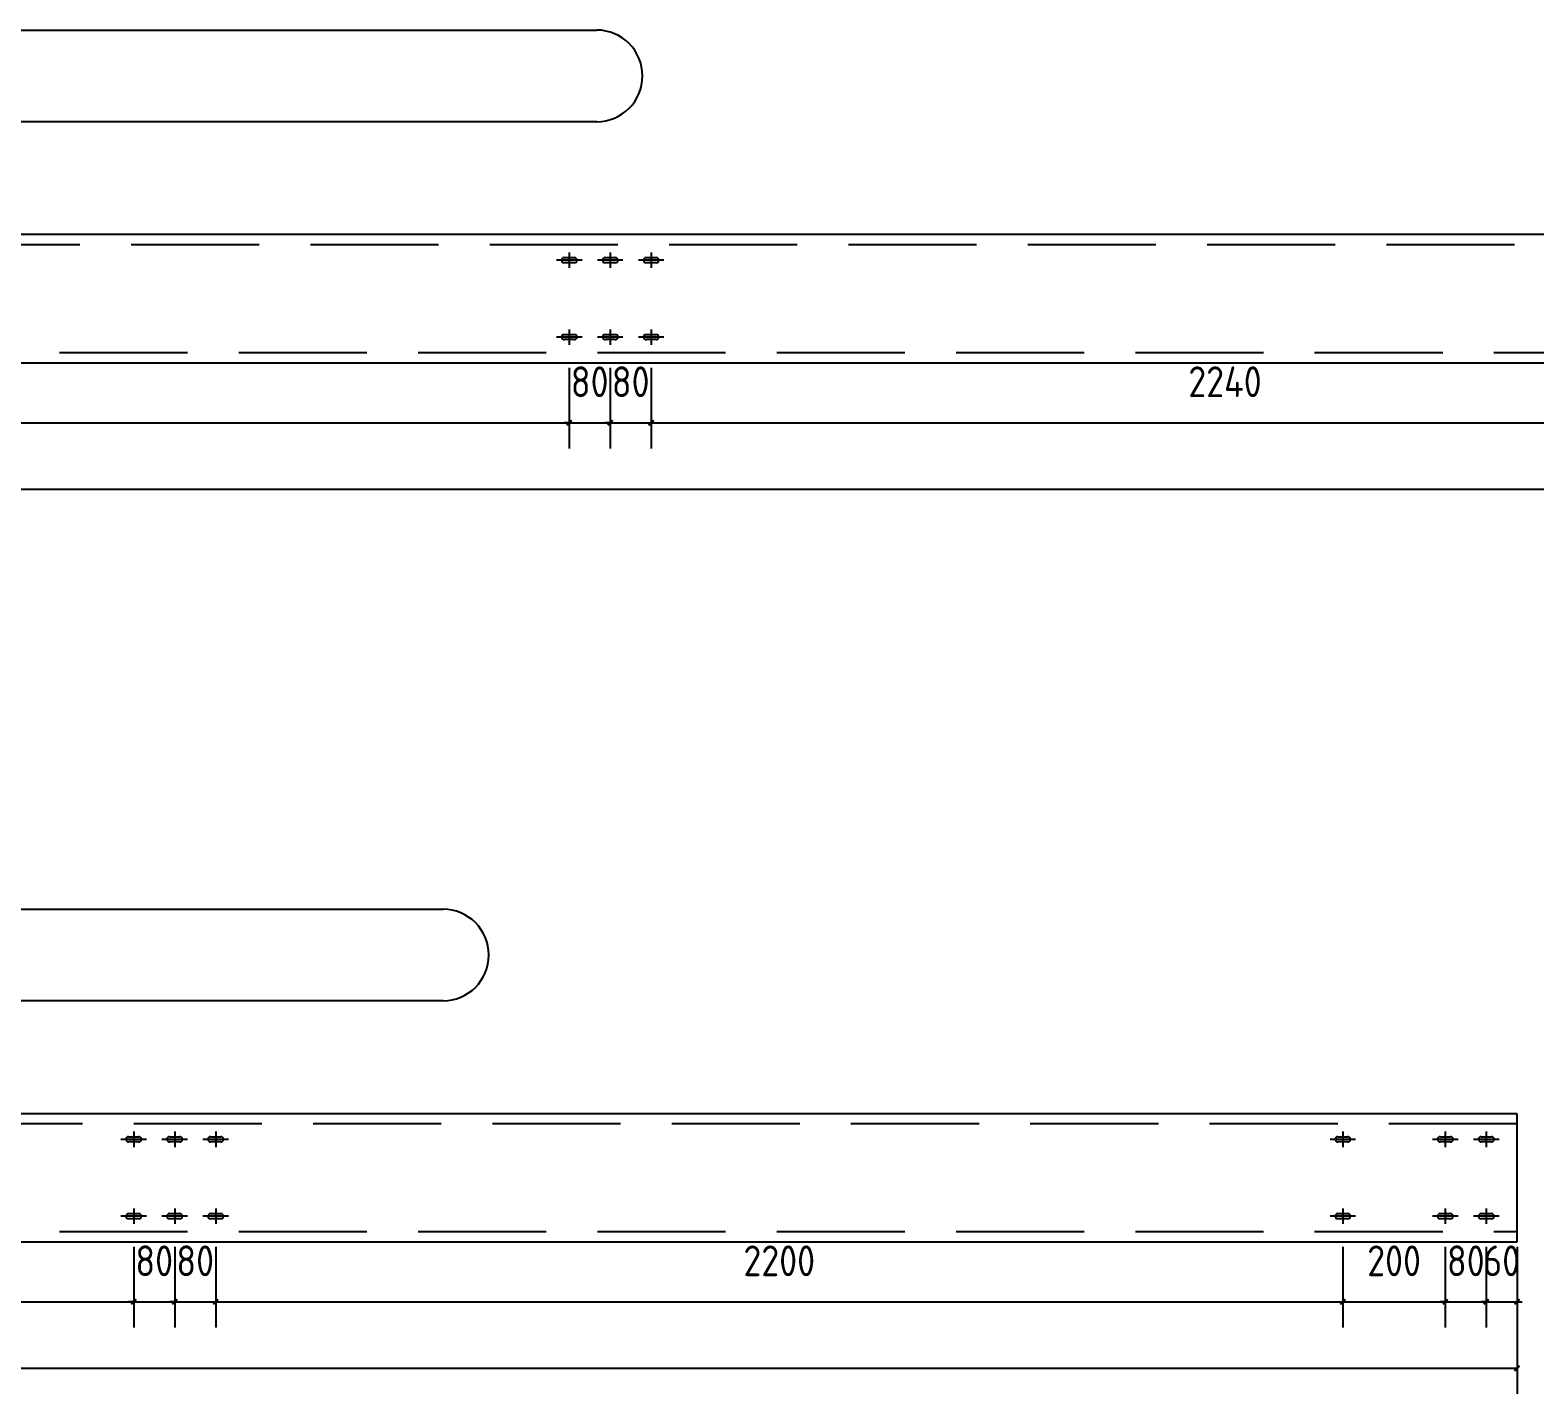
# Model space of a CAD drawing. Extents: x 533809 to 747315, y -17138 to 180511.
# Drawn here: x 689982 to 692919, y 49633 to 52295 of the extents above; entities that cross this region are included whole.
import ezdxf

# ---------------------------------------------------------------- set-up
doc = ezdxf.new("R2010")
doc.units = 0
doc.header["$LTSCALE"] = 1000
doc.header["$MEASUREMENT"] = 0
doc.linetypes.add('DASH', pattern=[0.35, 0.25, -0.1])
doc.layers.add('AXIS', color=3, linetype='Continuous')
doc.styles.get("Standard").update_dxf_attribs({"font": 'gbenor.shx', "bigfont": 'gbcbig.shx'})
doc.dimstyles.get("Standard").update_dxf_attribs({"dimscale": 100, "dimtxt": 3.5, "dimasz": 1, "dimexe": 2.5, "dimexo": 3, "dimgap": 1.5, "dimtad": 1, "dimdec": 0, "dimzin": 0, "dimdsep": 46, "dimtxsty": 'Standard', "dimblk": 'ARCHTICK', "dimcen": 0.09, "dimadec": 0, "dimazin": 0, "dimtfac": 1, "dimtdec": 0, "dimtix": 1, "dimtmove": 2, "dimatfit": 3, "dimfxl": 1, "dimtolj": 1, "dimtzin": 0, "dimarcsym": 0})

# ---------------------------------------------------------------- blocks, each defined once
blk = doc.blocks.new('_ArchTick')
at = {"color": 0, "linetype": 'ByBlock', "const_width": 0.4}
blk.add_lwpolyline([(-0.5, -0.5), (0.5, 0.5)], dxfattribs=at)
blk = doc.blocks.new('*D2711')
at = {"layer": 'AXIS', "color": 3, "lineweight": -2}
for p, q in [((685839.3, 51635.8), (685839.3, 51348.9)), ((693929.3, 51635.8), (693929.3, 51348.9)), ((685839.3, 51398.9), (693929.3, 51398.9))]:
    blk.add_line(p, q, dxfattribs=at)
at = {"layer": 'Defpoints', "color": 0}
for p in [(685839.3, 51645.8), (693929.3, 51645.8), (693929.3, 51398.9)]:
    blk.add_point(p, dxfattribs=at)
at = {"layer": 'AXIS', "color": 3, "lineweight": -2, "xscale": 10, "yscale": 10, "zscale": 10, "rotation": 180}
blk.add_blockref('_ArchTick', (685839.3, 51398.9), dxfattribs=at)
at = {"layer": 'AXIS', "color": 3, "lineweight": -2, "xscale": 10, "yscale": 10, "zscale": 10}
blk.add_blockref('_ArchTick', (693929.3, 51398.9), dxfattribs=at)
at = {"layer": 'AXIS', "color": 0, "insert": (689884.3, 51478.9), "char_height": 60, "attachment_point": 5}
blk.add_mtext('\\A1;8090', dxfattribs=at)
blk = doc.blocks.new('*D2717')
at = {"layer": 'AXIS', "color": 3, "lineweight": -2}
for p, q in [((688734.3, 51635.8), (688734.3, 51478.6)), ((691034.3, 51635.8), (691034.3, 51478.6)), ((688734.3, 51528.6), (691034.3, 51528.6))]:
    blk.add_line(p, q, dxfattribs=at)
at = {"layer": 'Defpoints', "color": 0}
for p in [(688734.3, 51645.8), (691034.3, 51645.8), (691034.3, 51528.6)]:
    blk.add_point(p, dxfattribs=at)
at = {"layer": 'AXIS', "color": 3, "lineweight": -2, "xscale": 10, "yscale": 10, "zscale": 10, "rotation": 180}
blk.add_blockref('_ArchTick', (688734.3, 51528.6), dxfattribs=at)
at = {"layer": 'AXIS', "color": 3, "lineweight": -2, "xscale": 10, "yscale": 10, "zscale": 10}
blk.add_blockref('_ArchTick', (691034.3, 51528.6), dxfattribs=at)
at = {"layer": 'AXIS', "color": 0, "insert": (689884.3, 51608.6), "char_height": 60, "attachment_point": 5}
blk.add_mtext('\\A1;2300', dxfattribs=at)
blk = doc.blocks.new('*D2718')
at = {"layer": 'AXIS', "color": 3, "lineweight": -2}
for p, q in [((691034.3, 51635.8), (691034.3, 51478.6)), ((691114.3, 51635.8), (691114.3, 51478.6)), ((691034.3, 51528.6), (691024.3, 51528.6)), ((691034.3, 51528.6), (691114.3, 51528.6)), ((691114.3, 51528.6), (691124.3, 51528.6))]:
    blk.add_line(p, q, dxfattribs=at)
at = {"layer": 'Defpoints', "color": 0}
for p in [(691034.3, 51645.8), (691114.3, 51645.8), (691114.3, 51528.6)]:
    blk.add_point(p, dxfattribs=at)
at = {"layer": 'AXIS', "color": 3, "lineweight": -2, "xscale": 10, "yscale": 10, "zscale": 10}
blk.add_blockref('_ArchTick', (691034.3, 51528.6), dxfattribs=at)
at = {"layer": 'AXIS', "color": 3, "lineweight": -2, "xscale": 10, "yscale": 10, "zscale": 10, "rotation": 180}
blk.add_blockref('_ArchTick', (691114.3, 51528.6), dxfattribs=at)
at = {"layer": 'AXIS', "color": 0, "insert": (691074.3, 51608.6), "char_height": 60, "attachment_point": 5}
blk.add_mtext('\\A1;80', dxfattribs=at)
blk = doc.blocks.new('*D2719')
at = {"layer": 'AXIS', "color": 3, "lineweight": -2}
for p, q in [((691114.3, 51635.8), (691114.3, 51478.6)), ((691194.3, 51635.8), (691194.3, 51478.6)), ((691114.3, 51528.6), (691104.3, 51528.6)), ((691114.3, 51528.6), (691194.3, 51528.6)), ((691194.3, 51528.6), (691204.3, 51528.6))]:
    blk.add_line(p, q, dxfattribs=at)
at = {"layer": 'Defpoints', "color": 0}
for p in [(691114.3, 51645.8), (691194.3, 51645.8), (691194.3, 51528.6)]:
    blk.add_point(p, dxfattribs=at)
at = {"layer": 'AXIS', "color": 3, "lineweight": -2, "xscale": 10, "yscale": 10, "zscale": 10}
blk.add_blockref('_ArchTick', (691114.3, 51528.6), dxfattribs=at)
at = {"layer": 'AXIS', "color": 3, "lineweight": -2, "xscale": 10, "yscale": 10, "zscale": 10, "rotation": 180}
blk.add_blockref('_ArchTick', (691194.3, 51528.6), dxfattribs=at)
at = {"layer": 'AXIS', "color": 0, "insert": (691154.3, 51608.6), "char_height": 60, "attachment_point": 5}
blk.add_mtext('\\A1;80', dxfattribs=at)
blk = doc.blocks.new('*D2720')
at = {"layer": 'AXIS', "color": 3, "lineweight": -2}
for p, q in [((691194.3, 51635.8), (691194.3, 51478.6)), ((693434.3, 51635.8), (693434.3, 51478.6)), ((691194.3, 51528.6), (693434.3, 51528.6))]:
    blk.add_line(p, q, dxfattribs=at)
at = {"layer": 'Defpoints', "color": 0}
for p in [(691194.3, 51645.8), (693434.3, 51645.8), (693434.3, 51528.6)]:
    blk.add_point(p, dxfattribs=at)
at = {"layer": 'AXIS', "color": 3, "lineweight": -2, "xscale": 10, "yscale": 10, "zscale": 10, "rotation": 180}
blk.add_blockref('_ArchTick', (691194.3, 51528.6), dxfattribs=at)
at = {"layer": 'AXIS', "color": 3, "lineweight": -2, "xscale": 10, "yscale": 10, "zscale": 10}
blk.add_blockref('_ArchTick', (693434.3, 51528.6), dxfattribs=at)
at = {"layer": 'AXIS', "color": 0, "insert": (692314.3, 51608.6), "char_height": 60, "attachment_point": 5}
blk.add_mtext('\\A1;2240', dxfattribs=at)
blk = doc.blocks.new('*D2728')
at = {"layer": 'AXIS', "color": 3, "lineweight": -2}
for p, q in [((685839.3, 49920), (685839.3, 49633.2)), ((692884.3, 49920), (692884.3, 49633.2)), ((685839.3, 49683.2), (692884.3, 49683.2))]:
    blk.add_line(p, q, dxfattribs=at)
at = {"layer": 'Defpoints', "color": 0}
for p in [(685839.3, 49930), (692884.3, 49930), (692884.3, 49683.2)]:
    blk.add_point(p, dxfattribs=at)
at = {"layer": 'AXIS', "color": 3, "lineweight": -2, "xscale": 10, "yscale": 10, "zscale": 10, "rotation": 180}
blk.add_blockref('_ArchTick', (685839.3, 49683.2), dxfattribs=at)
at = {"layer": 'AXIS', "color": 3, "lineweight": -2, "xscale": 10, "yscale": 10, "zscale": 10}
blk.add_blockref('_ArchTick', (692884.3, 49683.2), dxfattribs=at)
at = {"layer": 'AXIS', "color": 0, "insert": (689361.8, 49763.2), "char_height": 60, "attachment_point": 5}
blk.add_mtext('\\A1;7045', dxfattribs=at)
blk = doc.blocks.new('*D2734')
at = {"layer": 'AXIS', "color": 3, "lineweight": -2}
for p, q in [((688434.3, 49920), (688434.3, 49762.9)), ((690184.3, 49920), (690184.3, 49762.9)), ((688434.3, 49812.9), (690184.3, 49812.9))]:
    blk.add_line(p, q, dxfattribs=at)
at = {"layer": 'Defpoints', "color": 0}
for p in [(688434.3, 49930), (690184.3, 49930), (690184.3, 49812.9)]:
    blk.add_point(p, dxfattribs=at)
at = {"layer": 'AXIS', "color": 3, "lineweight": -2, "xscale": 10, "yscale": 10, "zscale": 10, "rotation": 180}
blk.add_blockref('_ArchTick', (688434.3, 49812.9), dxfattribs=at)
at = {"layer": 'AXIS', "color": 3, "lineweight": -2, "xscale": 10, "yscale": 10, "zscale": 10}
blk.add_blockref('_ArchTick', (690184.3, 49812.9), dxfattribs=at)
at = {"layer": 'AXIS', "color": 0, "insert": (689309.3, 49892.9), "char_height": 60, "attachment_point": 5}
blk.add_mtext('\\A1;1750', dxfattribs=at)
blk = doc.blocks.new('*D2735')
at = {"layer": 'AXIS', "color": 3, "lineweight": -2}
for p, q in [((690184.3, 49920), (690184.3, 49762.9)), ((690264.3, 49920), (690264.3, 49762.9)), ((690184.3, 49812.9), (690174.3, 49812.9)), ((690184.3, 49812.9), (690264.3, 49812.9)), ((690264.3, 49812.9), (690274.3, 49812.9))]:
    blk.add_line(p, q, dxfattribs=at)
at = {"layer": 'Defpoints', "color": 0}
for p in [(690184.3, 49930), (690264.3, 49930), (690264.3, 49812.9)]:
    blk.add_point(p, dxfattribs=at)
at = {"layer": 'AXIS', "color": 3, "lineweight": -2, "xscale": 10, "yscale": 10, "zscale": 10}
blk.add_blockref('_ArchTick', (690184.3, 49812.9), dxfattribs=at)
at = {"layer": 'AXIS', "color": 3, "lineweight": -2, "xscale": 10, "yscale": 10, "zscale": 10, "rotation": 180}
blk.add_blockref('_ArchTick', (690264.3, 49812.9), dxfattribs=at)
at = {"layer": 'AXIS', "color": 0, "insert": (690224.3, 49892.9), "char_height": 60, "attachment_point": 5}
blk.add_mtext('\\A1;80', dxfattribs=at)
blk = doc.blocks.new('*D2736')
at = {"layer": 'AXIS', "color": 3, "lineweight": -2}
for p, q in [((690264.3, 49920), (690264.3, 49762.9)), ((690344.3, 49920), (690344.3, 49762.9)), ((690264.3, 49812.9), (690254.3, 49812.9)), ((690264.3, 49812.9), (690344.3, 49812.9)), ((690344.3, 49812.9), (690354.3, 49812.9))]:
    blk.add_line(p, q, dxfattribs=at)
at = {"layer": 'Defpoints', "color": 0}
for p in [(690264.3, 49930), (690344.3, 49930), (690344.3, 49812.9)]:
    blk.add_point(p, dxfattribs=at)
at = {"layer": 'AXIS', "color": 3, "lineweight": -2, "xscale": 10, "yscale": 10, "zscale": 10}
blk.add_blockref('_ArchTick', (690264.3, 49812.9), dxfattribs=at)
at = {"layer": 'AXIS', "color": 3, "lineweight": -2, "xscale": 10, "yscale": 10, "zscale": 10, "rotation": 180}
blk.add_blockref('_ArchTick', (690344.3, 49812.9), dxfattribs=at)
at = {"layer": 'AXIS', "color": 0, "insert": (690304.3, 49892.9), "char_height": 60, "attachment_point": 5}
blk.add_mtext('\\A1;80', dxfattribs=at)
blk = doc.blocks.new('*D2737')
at = {"layer": 'AXIS', "color": 3, "lineweight": -2}
for p, q in [((690344.3, 49920), (690344.3, 49762.9)), ((692544.3, 49920), (692544.3, 49762.9)), ((690344.3, 49812.9), (692544.3, 49812.9))]:
    blk.add_line(p, q, dxfattribs=at)
at = {"layer": 'Defpoints', "color": 0}
for p in [(690344.3, 49930), (692544.3, 49930), (692544.3, 49812.9)]:
    blk.add_point(p, dxfattribs=at)
at = {"layer": 'AXIS', "color": 3, "lineweight": -2, "xscale": 10, "yscale": 10, "zscale": 10, "rotation": 180}
blk.add_blockref('_ArchTick', (690344.3, 49812.9), dxfattribs=at)
at = {"layer": 'AXIS', "color": 3, "lineweight": -2, "xscale": 10, "yscale": 10, "zscale": 10}
blk.add_blockref('_ArchTick', (692544.3, 49812.9), dxfattribs=at)
at = {"layer": 'AXIS', "color": 0, "insert": (691444.3, 49892.9), "char_height": 60, "attachment_point": 5}
blk.add_mtext('\\A1;2200', dxfattribs=at)
blk = doc.blocks.new('*D2738')
at = {"layer": 'AXIS', "color": 3, "lineweight": -2}
for p, q in [((692544.3, 49920), (692544.3, 49762.9)), ((692744.3, 49920), (692744.3, 49762.9)), ((692544.3, 49812.9), (692744.3, 49812.9))]:
    blk.add_line(p, q, dxfattribs=at)
at = {"layer": 'Defpoints', "color": 0}
for p in [(692544.3, 49930), (692744.3, 49930), (692744.3, 49812.9)]:
    blk.add_point(p, dxfattribs=at)
at = {"layer": 'AXIS', "color": 3, "lineweight": -2, "xscale": 10, "yscale": 10, "zscale": 10, "rotation": 180}
blk.add_blockref('_ArchTick', (692544.3, 49812.9), dxfattribs=at)
at = {"layer": 'AXIS', "color": 3, "lineweight": -2, "xscale": 10, "yscale": 10, "zscale": 10}
blk.add_blockref('_ArchTick', (692744.3, 49812.9), dxfattribs=at)
at = {"layer": 'AXIS', "color": 0, "insert": (692644.3, 49892.9), "char_height": 60, "attachment_point": 5}
blk.add_mtext('\\A1;200', dxfattribs=at)
blk = doc.blocks.new('*D2739')
at = {"layer": 'AXIS', "color": 3, "lineweight": -2}
for p, q in [((692744.3, 49920), (692744.3, 49762.9)), ((692824.3, 49920), (692824.3, 49762.9)), ((692744.3, 49812.9), (692734.3, 49812.9)), ((692744.3, 49812.9), (692824.3, 49812.9)), ((692824.3, 49812.9), (692834.3, 49812.9))]:
    blk.add_line(p, q, dxfattribs=at)
at = {"layer": 'Defpoints', "color": 0}
for p in [(692744.3, 49930), (692824.3, 49930), (692824.3, 49812.9)]:
    blk.add_point(p, dxfattribs=at)
at = {"layer": 'AXIS', "color": 3, "lineweight": -2, "xscale": 10, "yscale": 10, "zscale": 10}
blk.add_blockref('_ArchTick', (692744.3, 49812.9), dxfattribs=at)
at = {"layer": 'AXIS', "color": 3, "lineweight": -2, "xscale": 10, "yscale": 10, "zscale": 10, "rotation": 180}
blk.add_blockref('_ArchTick', (692824.3, 49812.9), dxfattribs=at)
at = {"layer": 'AXIS', "color": 0, "insert": (692784.3, 49892.9), "char_height": 60, "attachment_point": 5}
blk.add_mtext('\\A1;80', dxfattribs=at)
blk = doc.blocks.new('*D2694')
at = {"layer": 'AXIS', "color": 3, "lineweight": -2}
for p, q in [((692824.3, 49920), (692824.3, 49762.9)), ((692884.3, 49920), (692884.3, 49762.9)), ((692824.3, 49812.9), (692814.3, 49812.9)), ((692824.3, 49812.9), (692884.3, 49812.9)), ((692884.3, 49812.9), (692894.3, 49812.9))]:
    blk.add_line(p, q, dxfattribs=at)
at = {"layer": 'Defpoints', "color": 0}
for p in [(692824.3, 49930), (692884.3, 49930), (692884.3, 49812.9)]:
    blk.add_point(p, dxfattribs=at)
at = {"layer": 'AXIS', "color": 3, "lineweight": -2, "xscale": 10, "yscale": 10, "zscale": 10}
blk.add_blockref('_ArchTick', (692824.3, 49812.9), dxfattribs=at)
at = {"layer": 'AXIS', "color": 3, "lineweight": -2, "xscale": 10, "yscale": 10, "zscale": 10, "rotation": 180}
blk.add_blockref('_ArchTick', (692884.3, 49812.9), dxfattribs=at)
at = {"layer": 'AXIS', "color": 0, "insert": (692854.3, 49892.9), "char_height": 60, "attachment_point": 5}
blk.add_mtext('\\A1;60', dxfattribs=at)

msp = doc.modelspace()

# ---------------------------------------------------------------- linework, layer by layer
for p, q in [((693929.3, 51895.8), (685839.3, 51895.8)), ((691059.3, 51845.8), (691009.3, 51845.8)), ((691024.3, 51850.8), (691044.3, 51850.8)), ((691044.3, 51840.8), (691024.3, 51840.8)), ((691034.3, 51860.8), (691034.3, 51830.8)), ((691139.3, 51845.8), (691089.3, 51845.8)), ((691104.3, 51850.8), (691124.3, 51850.8)), ((691124.3, 51840.8), (691104.3, 51840.8)), ((691114.3, 51860.8), (691114.3, 51830.8)), ((691219.3, 51845.8), (691169.3, 51845.8)), ((691184.3, 51850.8), (691204.3, 51850.8)), ((691204.3, 51840.8), (691184.3, 51840.8)), ((691194.3, 51860.8), (691194.3, 51830.8)), ((691059.3, 51695.8), (691009.3, 51695.8)), ((691024.3, 51700.8), (691044.3, 51700.8)), ((691034.3, 51710.8), (691034.3, 51680.8)), ((691139.3, 51695.8), (691089.3, 51695.8)), ((691104.3, 51700.8), (691124.3, 51700.8)), ((691114.3, 51710.8), (691114.3, 51680.8)), ((691219.3, 51695.8), (691169.3, 51695.8)), ((691184.3, 51700.8), (691204.3, 51700.8)), ((691194.3, 51710.8), (691194.3, 51680.8)), ((691044.3, 51690.8), (691024.3, 51690.8)), ((691124.3, 51690.8), (691104.3, 51690.8)), ((691204.3, 51690.8), (691184.3, 51690.8)), ((685839.3, 51645.8), (693929.3, 51645.8)), ((692884.3, 50180), (685839.3, 50180)), ((692884.3, 49930), (692884.3, 50180)), ((690184.3, 50145), (690184.3, 50115)), ((690264.3, 50145), (690264.3, 50115)), ((690344.3, 50145), (690344.3, 50115)), ((692544.3, 50145), (692544.3, 50115)), ((692744.3, 50145), (692744.3, 50115)), ((692824.3, 50145), (692824.3, 50115)), ((690209.3, 50130), (690159.3, 50130)), ((690174.3, 50135), (690194.3, 50135)), ((690194.3, 50125), (690174.3, 50125)), ((690289.3, 50130), (690239.3, 50130)), ((690254.3, 50135), (690274.3, 50135)), ((690274.3, 50125), (690254.3, 50125)), ((690369.3, 50130), (690319.3, 50130)), ((690334.3, 50135), (690354.3, 50135)), ((690354.3, 50125), (690334.3, 50125)), ((692569.3, 50130), (692519.3, 50130)), ((692534.3, 50135), (692554.3, 50135)), ((692554.3, 50125), (692534.3, 50125)), ((692769.3, 50130), (692719.3, 50130)), ((692734.3, 50135), (692754.3, 50135)), ((692754.3, 50125), (692734.3, 50125)), ((692849.3, 50130), (692799.3, 50130)), ((692814.3, 50135), (692834.3, 50135)), ((692834.3, 50125), (692814.3, 50125)), ((690184.3, 49995), (690184.3, 49965)), ((690264.3, 49995), (690264.3, 49965)), ((690344.3, 49995), (690344.3, 49965)), ((692544.3, 49995), (692544.3, 49965)), ((692744.3, 49995), (692744.3, 49965)), ((692824.3, 49995), (692824.3, 49965)), ((690209.3, 49980), (690159.3, 49980)), ((690174.3, 49985), (690194.3, 49985)), ((690194.3, 49975), (690174.3, 49975)), ((690289.3, 49980), (690239.3, 49980)), ((690254.3, 49985), (690274.3, 49985)), ((690274.3, 49975), (690254.3, 49975)), ((690369.3, 49980), (690319.3, 49980)), ((690334.3, 49985), (690354.3, 49985)), ((690354.3, 49975), (690334.3, 49975)), ((692569.3, 49980), (692519.3, 49980)), ((692534.3, 49985), (692554.3, 49985)), ((692554.3, 49975), (692534.3, 49975)), ((692769.3, 49980), (692719.3, 49980)), ((692734.3, 49985), (692754.3, 49985)), ((692754.3, 49975), (692734.3, 49975)), ((692849.3, 49980), (692799.3, 49980)), ((692814.3, 49985), (692834.3, 49985)), ((692834.3, 49975), (692814.3, 49975)), ((685839.3, 49930), (692884.3, 49930))]:
    msp.add_line(p, q)
at = {"linetype": 'DASH'}
for p, q in [((693929.3, 51875.8), (685839.3, 51875.8)), ((685839.3, 51665.8), (693929.3, 51665.8)), ((692884.3, 50160), (685839.3, 50160)), ((685839.3, 49950), (692884.3, 49950))]:
    msp.add_line(p, q, dxfattribs=at)
for points in [[(689486.1, 52294.9), (691088, 52294.9)], [(691088, 52116.1), (689486.1, 52116.1)], [(689186.1, 50579.2), (690788, 50579.2)], [(690788, 50400.4), (689186.1, 50400.4)]]:
    msp.add_lwpolyline(points)
for centre, radius, start, end in [((691088, 52205.5), 89.4, 270, 90), ((691024.3, 51845.8), 5, 90, 270), ((691044.3, 51845.8), 5, 270, 90), ((691104.3, 51845.8), 5, 90, 270), ((691124.3, 51845.8), 5, 270, 90), ((691184.3, 51845.8), 5, 90, 270), ((691204.3, 51845.8), 5, 270, 90), ((691024.3, 51695.8), 5, 90, 270), ((691044.3, 51695.8), 5, 270, 90), ((691104.3, 51695.8), 5, 90, 270), ((691124.3, 51695.8), 5, 270, 90), ((691184.3, 51695.8), 5, 90, 270), ((691204.3, 51695.8), 5, 270, 90), ((690788, 50489.8), 89.4, 270, 90), ((690174.3, 50130), 5, 90, 270), ((690194.3, 50130), 5, 270, 90), ((690254.3, 50130), 5, 90, 270), ((690274.3, 50130), 5, 270, 90), ((690334.3, 50130), 5, 90, 270), ((690354.3, 50130), 5, 270, 90), ((692534.3, 50130), 5, 90, 270), ((692554.3, 50130), 5, 270, 90), ((692734.3, 50130), 5, 90, 270), ((692754.3, 50130), 5, 270, 90), ((692814.3, 50130), 5, 90, 270), ((692834.3, 50130), 5, 270, 90), ((690174.3, 49980), 5, 90, 270), ((690194.3, 49980), 5, 270, 90), ((690254.3, 49980), 5, 90, 270), ((690274.3, 49980), 5, 270, 90), ((690334.3, 49980), 5, 90, 270), ((690354.3, 49980), 5, 270, 90), ((692534.3, 49980), 5, 90, 270), ((692554.3, 49980), 5, 270, 90), ((692734.3, 49980), 5, 90, 270), ((692754.3, 49980), 5, 270, 90), ((692814.3, 49980), 5, 90, 270), ((692834.3, 49980), 5, 270, 90)]:
    msp.add_arc(centre, radius, start, end)

# ---------------------------------------------------------------- dimensions: what is measured, and where the dimension line sits
at = {"layer": 'AXIS', "color": 0}
for p1, p2, picture, middle in [((685839.3, 51645.8), (693929.3, 51645.8), '*D2711', (689884.3, 51478.9)), ((685839.3, 49930), (692884.3, 49930), '*D2728', (689361.8, 49763.2))]:
    dim = msp.add_aligned_dim(p1=p1, p2=p2, distance=-246.9, dimstyle='Standard', override={"dimtxt": 0.6, "dimasz": 0.1, "dimexe": 0.5, "dimexo": 0.1, "dimgap": 0.5, "dimclrd": 3, "dimclre": 3}, dxfattribs=at)
    dim.commit()
    dim.dimension.update_dxf_attribs({"geometry": picture, "text_midpoint": middle})
for base, p1, p2, picture, middle in [((691034.3, 51528.6), (688734.3, 51645.8), (691034.3, 51645.8), '*D2717', (689884.3, 51608.6)), ((691114.3, 51528.6), (691034.3, 51645.8), (691114.3, 51645.8), '*D2718', (691074.3, 51608.6)), ((691194.3, 51528.6), (691114.3, 51645.8), (691194.3, 51645.8), '*D2719', (691154.3, 51608.6)), ((693434.3, 51528.6), (691194.3, 51645.8), (693434.3, 51645.8), '*D2720', (692314.3, 51608.6)), ((690184.3, 49812.9), (688434.3, 49930), (690184.3, 49930), '*D2734', (689309.3, 49892.9)), ((690264.3, 49812.9), (690184.3, 49930), (690264.3, 49930), '*D2735', (690224.3, 49892.9)), ((690344.3, 49812.9), (690264.3, 49930), (690344.3, 49930), '*D2736', (690304.3, 49892.9)), ((692544.3, 49812.9), (690344.3, 49930), (692544.3, 49930), '*D2737', (691444.3, 49892.9)), ((692744.3, 49812.9), (692544.3, 49930), (692744.3, 49930), '*D2738', (692644.3, 49892.9)), ((692824.3, 49812.9), (692744.3, 49930), (692824.3, 49930), '*D2739', (692784.3, 49892.9)), ((692884.3, 49812.9), (692824.3, 49930), (692884.3, 49930), '*D2694', (692854.3, 49892.9))]:
    dim = msp.add_linear_dim(base=base, p1=p1, p2=p2, dimstyle='Standard', override={"dimtxt": 0.6, "dimasz": 0.1, "dimexe": 0.5, "dimexo": 0.1, "dimgap": 0.5, "dimclrd": 3, "dimclre": 3}, dxfattribs=at)
    dim.commit()
    dim.dimension.update_dxf_attribs({"geometry": picture, "text_midpoint": middle})

doc.saveas('drawing.dxf')
